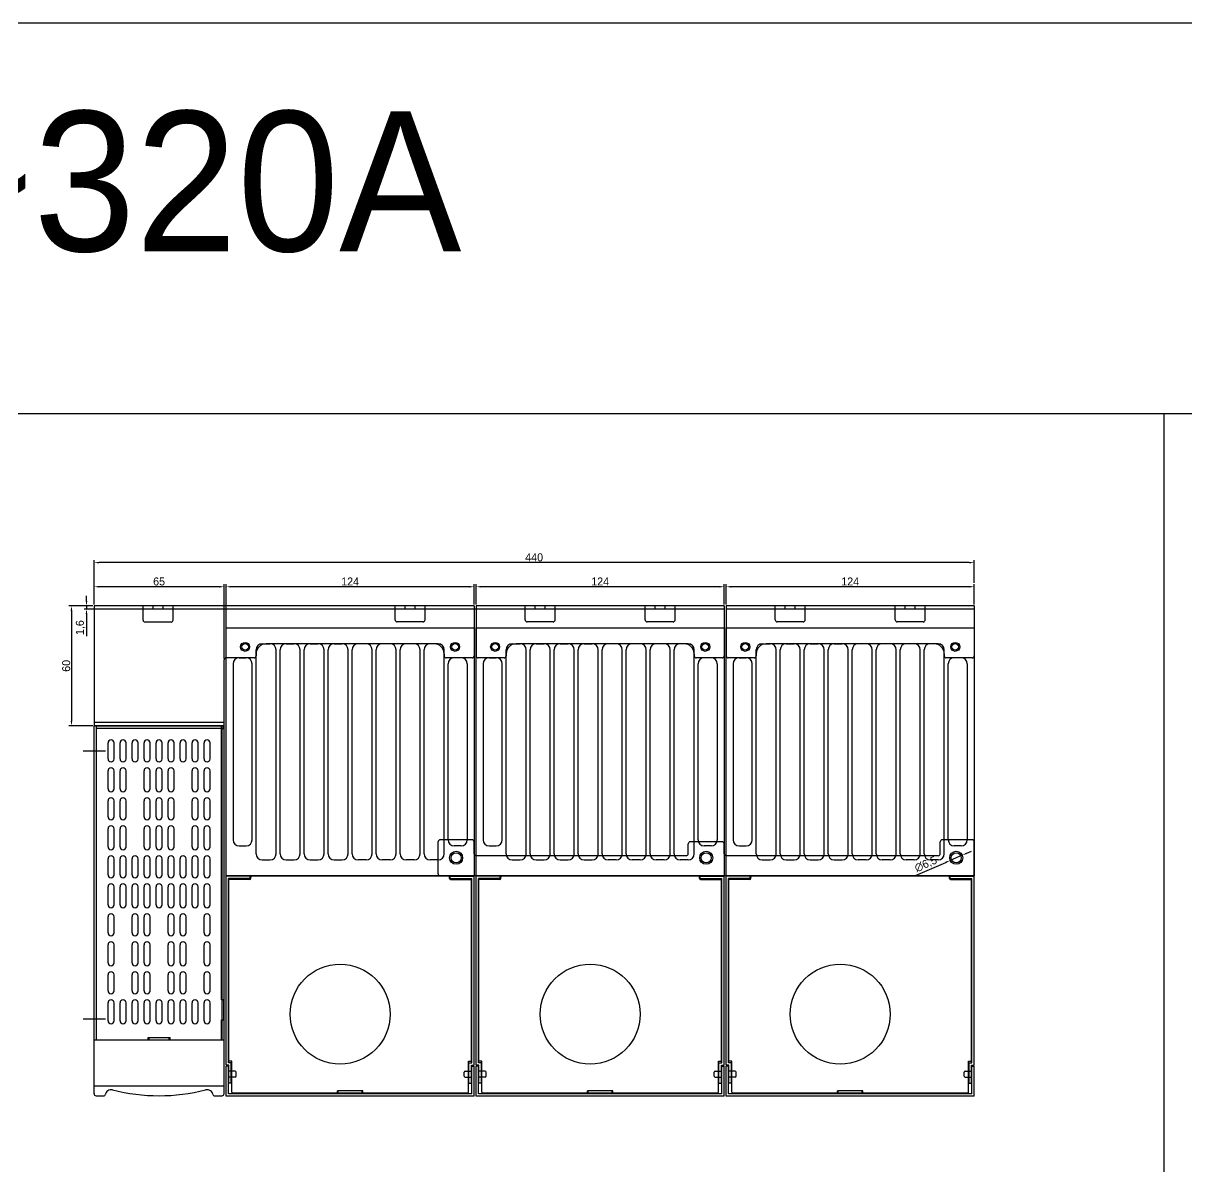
# Model space of a CAD drawing. Header units: millimetres. Extents: x 14468 to 16655, y -2998 to -1717.
# Drawn here: x 15514 to 16096, y -2289 to -1717 of the extents above; entities that cross this region are included whole.
import ezdxf

# ---------------------------------------------------------------- set-up
doc = ezdxf.new("R2010")
doc.units = ezdxf.units.MM
for name, color, linetype in [('CASE', 7, 'Continuous'), ('CASE BRACKET', 7, 'Continuous'), ('CASE COVER', 7, 'Continuous'), ('PCB BASE', 7, 'Continuous'), ('PCB BODY', 7, 'Continuous'), ('방열판', 7, 'Continuous')]:
    doc.layers.add(name, color=color, linetype=linetype)
doc.dimstyles.get("Standard").update_dxf_attribs({"dimtxt": 4, "dimasz": 2, "dimexe": 0.4, "dimexo": 0.9, "dimgap": 0.9, "dimtad": 1, "dimdsep": 46, "dimtxsty": 'Standard', "dimcen": 0.09, "dimclrd": 6, "dimclre": 6, "dimclrt": 4, "dimadec": 0, "dimazin": 2, "dimtfac": 1, "dimtofl": 0, "dimtmove": 0, "dimatfit": 3, "dimfxl": 1, "dimtolj": 1, "dimtzin": 0, "dimarcsym": 0})

# ---------------------------------------------------------------- blocks, each defined once
blk = doc.blocks.new('*D708')
at = {"color": 6, "lineweight": -2, "transparency": 16777216}
for p, q in [((15549.47, -2007.69), (15549.47, -1997.51)), ((15611.97, -1998.76), (15551.97, -1998.76)), ((15614.47, -2034.7), (15614.47, -1997.51))]:
    blk.add_line(p, q, dxfattribs=at)
at = {"color": 6, "transparency": 16777216}
for points in [[(15551.97, -1998.35), (15551.97, -1999.18), (15549.47, -1998.76)], [(15611.97, -1998.35), (15611.97, -1999.18), (15614.47, -1998.76)]]:
    blk.add_solid(points, dxfattribs=at)
at = {"layer": 'Defpoints', "color": 0, "transparency": 16777216}
for p in [(15549.47, -1998.76), (15549.47, -2008.32), (15614.47, -2035.32)]:
    blk.add_point(p, dxfattribs=at)
at = {"color": 1, "transparency": 16777216, "insert": (15581.97, -1996.14), "char_height": 4, "attachment_point": 5}
blk.add_mtext('65', dxfattribs=at)
blk = doc.blocks.new('*D709')
at = {"color": 6, "lineweight": -2, "transparency": 16777216}
for p, q in [((15549.47, -2002.29), (15549.47, -1985.46)), ((15986.97, -1986.71), (15551.97, -1986.71)), ((15989.47, -1996.89), (15989.47, -1985.46))]:
    blk.add_line(p, q, dxfattribs=at)
at = {"color": 6, "transparency": 16777216}
for points in [[(15551.97, -1986.29), (15551.97, -1987.12), (15549.47, -1986.71)], [(15986.97, -1986.29), (15986.97, -1987.12), (15989.47, -1986.71)]]:
    blk.add_solid(points, dxfattribs=at)
at = {"layer": 'Defpoints', "color": 0, "transparency": 16777216}
for p in [(15549.47, -1986.71), (15989.47, -1997.51), (15549.47, -2002.92)]:
    blk.add_point(p, dxfattribs=at)
at = {"color": 1, "transparency": 16777216, "insert": (15769.47, -1984.08), "char_height": 4, "attachment_point": 5}
blk.add_mtext('440', dxfattribs=at)
blk = doc.blocks.new('*D710')
at = {"color": 6, "lineweight": -2, "transparency": 16777216}
for p, q in [((15615.47, -2023.09), (15615.47, -1997.51)), ((15736.97, -1998.76), (15617.97, -1998.76)), ((15739.47, -2007.69), (15739.47, -1997.51))]:
    blk.add_line(p, q, dxfattribs=at)
at = {"color": 6, "transparency": 16777216}
for points in [[(15617.97, -1998.35), (15617.97, -1999.18), (15615.47, -1998.76)], [(15736.97, -1998.35), (15736.97, -1999.18), (15739.47, -1998.76)]]:
    blk.add_solid(points, dxfattribs=at)
at = {"layer": 'Defpoints', "color": 0, "transparency": 16777216}
for p in [(15615.47, -1998.76), (15739.47, -2008.32), (15615.47, -2023.72)]:
    blk.add_point(p, dxfattribs=at)
at = {"color": 1, "transparency": 16777216, "insert": (15677.47, -1996.14), "char_height": 4, "attachment_point": 5}
blk.add_mtext('124', dxfattribs=at)
blk = doc.blocks.new('*D885')
at = {"color": 6, "lineweight": -2, "transparency": 16777216}
for p, q in [((15548.85, -2008.32), (15536.93, -2008.32)), ((15538.18, -2010.82), (15538.18, -2065.82)), ((15548.85, -2068.32), (15536.93, -2068.32))]:
    blk.add_line(p, q, dxfattribs=at)
at = {"color": 6, "transparency": 16777216}
for points in [[(15537.76, -2010.82), (15538.59, -2010.82), (15538.18, -2008.32)], [(15537.76, -2065.82), (15538.59, -2065.82), (15538.18, -2068.32)]]:
    blk.add_solid(points, dxfattribs=at)
at = {"layer": 'Defpoints', "color": 0, "transparency": 16777216}
for p in [(15549.47, -2008.32), (15538.18, -2068.32), (15549.47, -2068.32)]:
    blk.add_point(p, dxfattribs=at)
at = {"color": 1, "transparency": 16777216, "insert": (15535.55, -2038.32), "char_height": 4, "attachment_point": 5, "rotation": 90}
blk.add_mtext('60', dxfattribs=at)
blk = doc.blocks.new('*D886')
at = {"color": 6, "lineweight": -2, "transparency": 16777216}
for p, q in [((15545.69, -2005.82), (15545.69, -2003.32)), ((15548.85, -2008.32), (15544.44, -2008.32)), ((15864.85, -2009.92), (15544.44, -2009.92)), ((15545.69, -2008.32), (15545.69, -2009.92)), ((15545.69, -2012.42), (15545.69, -2023.5))]:
    blk.add_line(p, q, dxfattribs=at)
at = {"color": 6, "transparency": 16777216}
for points in [[(15545.27, -2005.82), (15546.1, -2005.82), (15545.69, -2008.32)], [(15545.27, -2012.42), (15546.1, -2012.42), (15545.69, -2009.92)]]:
    blk.add_solid(points, dxfattribs=at)
at = {"layer": 'Defpoints', "color": 0, "transparency": 16777216}
for p in [(15545.69, -2009.92), (15549.47, -2008.32), (15865.47, -2009.92)]:
    blk.add_point(p, dxfattribs=at)
at = {"color": 1, "transparency": 16777216, "insert": (15542.73, -2019.21), "char_height": 4, "attachment_point": 5, "rotation": 90}
blk.add_mtext('1,6', dxfattribs=at)
blk = doc.blocks.new('*D707')
at = {"color": 6, "lineweight": -2, "transparency": 16777216}
for p, q in [((15740.47, -2007.58), (15740.47, -1997.51)), ((15861.97, -1998.76), (15742.97, -1998.76)), ((15864.47, -2007.69), (15864.47, -1997.51))]:
    blk.add_line(p, q, dxfattribs=at)
at = {"color": 6, "transparency": 16777216}
for points in [[(15742.97, -1998.35), (15742.97, -1999.18), (15740.47, -1998.76)], [(15861.97, -1998.35), (15861.97, -1999.18), (15864.47, -1998.76)]]:
    blk.add_solid(points, dxfattribs=at)
at = {"layer": 'Defpoints', "color": 0, "transparency": 16777216}
for p in [(15740.47, -1998.76), (15740.47, -2008.2), (15864.47, -2008.32)]:
    blk.add_point(p, dxfattribs=at)
at = {"color": 1, "transparency": 16777216, "insert": (15802.47, -1996.14), "char_height": 4, "attachment_point": 5}
blk.add_mtext('124', dxfattribs=at)
blk = doc.blocks.new('*D806')
at = {"color": 6, "lineweight": -2, "transparency": 16777216}
for p, q in [((15865.47, -2007.69), (15865.47, -1997.51)), ((15986.97, -1998.76), (15867.97, -1998.76)), ((15989.47, -2007.69), (15989.47, -1997.51))]:
    blk.add_line(p, q, dxfattribs=at)
at = {"color": 6, "transparency": 16777216}
for points in [[(15867.97, -1998.35), (15867.97, -1999.18), (15865.47, -1998.76)], [(15986.97, -1998.35), (15986.97, -1999.18), (15989.47, -1998.76)]]:
    blk.add_solid(points, dxfattribs=at)
at = {"layer": 'Defpoints', "color": 0, "transparency": 16777216}
for p in [(15865.47, -1998.76), (15865.47, -2008.32), (15989.47, -2008.32)]:
    blk.add_point(p, dxfattribs=at)
at = {"color": 1, "transparency": 16777216, "insert": (15927.47, -1996.14), "char_height": 4, "attachment_point": 5}
blk.add_mtext('124', dxfattribs=at)
blk = doc.blocks.new('*D755')
at = {"color": 6, "lineweight": -2, "transparency": 16777216}
for p, q in [((15983.45, -2133.02), (15977.49, -2135.62)), ((15985.74, -2132.02), (15988.04, -2131.02)), ((15960.15, -2143.18), (15975.2, -2136.62))]:
    blk.add_line(p, q, dxfattribs=at)
at = {"color": 6, "transparency": 16777216}
for points in [[(15985.58, -2131.64), (15985.91, -2132.4), (15983.45, -2133.02)], [(15975.04, -2136.24), (15975.37, -2137), (15977.49, -2135.62)]]:
    blk.add_solid(points, dxfattribs=at)
at = {"layer": 'Defpoints', "color": 0, "transparency": 16777216}
for p in [(15983.45, -2133.02), (15977.49, -2135.62)]:
    blk.add_point(p, dxfattribs=at)
at = {"color": 1, "transparency": 16777216, "insert": (15965.35, -2137.68), "char_height": 4, "attachment_point": 5, "rotation": 23.55247}
blk.add_mtext('∅6,5', dxfattribs=at)

msp = doc.modelspace()

# ---------------------------------------------------------------- linework, layer by layer
for p, q in [((16655.074, -1716.982), (14467.967, -1716.982)), ((16655.074, -1912.257), (14467.967, -1912.257)), ((16084.293, -1912.257), (16084.293, -2998.249))]:
    msp.add_line(p, q)
at = {"layer": 'CASE'}
for p, q in [((15549.473, -2225.319), (15549.473, -2068.319)), ((15549.473, -2068.319), (15614.473, -2068.319)), ((15550.673, -2225.319), (15550.673, -2068.319)), ((15550.673, -2069.519), (15614.373, -2069.519)), ((15613.173, -2205.319), (15613.173, -2068.319)), ((15613.273, -2068.319), (15613.273, -2205.319)), ((15613.273, -2069.619), (15614.473, -2069.619)), ((15614.373, -2069.519), (15614.373, -2068.319)), ((15614.473, -2225.319), (15614.473, -2068.319)), ((15543.967, -2080.819), (15555.219, -2080.819)), ((15556.469, -2084.821), (15556.469, -2076.821)), ((15559.469, -2084.821), (15559.469, -2076.821)), ((15562.469, -2084.821), (15562.469, -2076.821)), ((15565.469, -2084.821), (15565.469, -2076.821)), ((15568.469, -2084.821), (15568.469, -2076.821)), ((15571.469, -2084.821), (15571.469, -2076.821)), ((15574.469, -2084.821), (15574.469, -2076.821)), ((15577.469, -2084.821), (15577.469, -2076.821)), ((15580.469, -2084.821), (15580.469, -2076.821)), ((15583.469, -2084.821), (15583.469, -2076.821)), ((15586.469, -2084.821), (15586.469, -2076.821)), ((15589.469, -2084.821), (15589.469, -2076.821)), ((15592.469, -2084.821), (15592.469, -2076.821)), ((15595.469, -2084.821), (15595.469, -2076.821)), ((15598.469, -2084.821), (15598.469, -2076.821)), ((15601.469, -2084.821), (15601.469, -2076.821)), ((15604.469, -2084.821), (15604.469, -2076.821)), ((15607.469, -2084.821), (15607.469, -2076.821)), ((15556.469, -2099.821), (15556.469, -2090.821)), ((15559.469, -2099.821), (15559.469, -2090.821)), ((15562.469, -2099.821), (15562.469, -2090.821)), ((15565.469, -2099.821), (15565.469, -2090.821)), ((15574.469, -2099.821), (15574.469, -2090.821)), ((15577.469, -2099.821), (15577.469, -2090.821)), ((15580.469, -2099.821), (15580.469, -2090.821)), ((15583.469, -2099.821), (15583.469, -2090.821)), ((15586.469, -2099.821), (15586.469, -2090.821)), ((15589.469, -2099.821), (15589.469, -2090.821)), ((15598.469, -2099.821), (15598.469, -2090.821)), ((15601.469, -2099.821), (15601.469, -2090.821)), ((15604.469, -2099.821), (15604.469, -2090.821)), ((15607.469, -2099.821), (15607.469, -2090.821)), ((15556.469, -2113.821), (15556.469, -2105.821)), ((15559.469, -2113.821), (15559.469, -2105.821)), ((15562.469, -2113.821), (15562.469, -2105.821)), ((15565.469, -2113.821), (15565.469, -2105.821)), ((15574.469, -2113.821), (15574.469, -2105.821)), ((15577.469, -2113.821), (15577.469, -2105.821)), ((15580.469, -2113.821), (15580.469, -2105.821)), ((15583.469, -2113.821), (15583.469, -2105.821)), ((15586.469, -2113.821), (15586.469, -2105.821)), ((15589.469, -2113.821), (15589.469, -2105.821)), ((15598.469, -2113.821), (15598.469, -2105.821)), ((15601.469, -2113.821), (15601.469, -2105.821)), ((15604.469, -2113.821), (15604.469, -2105.821)), ((15607.469, -2113.821), (15607.469, -2105.821)), ((15556.469, -2128.821), (15556.469, -2119.821)), ((15559.469, -2128.821), (15559.469, -2119.821)), ((15562.469, -2128.821), (15562.469, -2119.821)), ((15565.469, -2128.821), (15565.469, -2119.821)), ((15574.469, -2128.821), (15574.469, -2119.821)), ((15577.469, -2128.821), (15577.469, -2119.821)), ((15580.469, -2128.821), (15580.469, -2119.821)), ((15583.469, -2128.821), (15583.469, -2119.821)), ((15586.469, -2128.821), (15586.469, -2119.821)), ((15589.469, -2128.821), (15589.469, -2119.821)), ((15598.469, -2128.821), (15598.469, -2119.821)), ((15601.469, -2128.821), (15601.469, -2119.821)), ((15604.469, -2128.821), (15604.469, -2119.821)), ((15607.469, -2128.821), (15607.469, -2119.821)), ((15556.469, -2142.821), (15556.469, -2134.821)), ((15559.469, -2142.821), (15559.469, -2134.821)), ((15562.469, -2142.821), (15562.469, -2134.821)), ((15565.469, -2142.821), (15565.469, -2134.821)), ((15568.469, -2142.821), (15568.469, -2134.821)), ((15571.469, -2142.821), (15571.469, -2134.821)), ((15574.469, -2142.821), (15574.469, -2134.821)), ((15577.469, -2142.821), (15577.469, -2134.821)), ((15580.469, -2142.821), (15580.469, -2134.821)), ((15583.469, -2142.821), (15583.469, -2134.821)), ((15586.469, -2142.821), (15586.469, -2134.821)), ((15589.469, -2142.821), (15589.469, -2134.821)), ((15592.469, -2142.821), (15592.469, -2134.821)), ((15595.469, -2142.821), (15595.469, -2134.821)), ((15598.469, -2142.821), (15598.469, -2134.821)), ((15601.469, -2142.821), (15601.469, -2134.821)), ((15604.469, -2142.821), (15604.469, -2134.821)), ((15607.469, -2142.821), (15607.469, -2134.821)), ((15627.473, -2143.519), (15615.473, -2143.519)), ((15615.473, -2238.019), (15615.473, -2143.519)), ((15627.473, -2144.719), (15616.673, -2144.719)), ((15616.673, -2236.819), (15616.673, -2144.719)), ((15627.273, -2145.219), (15616.873, -2145.219)), ((15616.873, -2236.019), (15616.873, -2145.219)), ((15627.473, -2144.719), (15627.473, -2143.519)), ((15627.773, -2144.719), (15627.773, -2144.019)), ((15726.673, -2143.519), (15628.273, -2143.519)), ((15727.173, -2144.719), (15727.173, -2144.019)), ((15727.473, -2143.519), (15739.473, -2143.519)), ((15727.473, -2144.719), (15727.473, -2143.519)), ((15727.473, -2144.719), (15738.273, -2144.719)), ((15727.673, -2145.219), (15738.073, -2145.219)), ((15738.073, -2236.019), (15738.073, -2145.219)), ((15738.273, -2236.819), (15738.273, -2144.719)), ((15739.473, -2238.019), (15739.473, -2143.519)), ((15752.473, -2143.519), (15740.473, -2143.519)), ((15740.473, -2238.019), (15740.473, -2143.519)), ((15752.473, -2144.719), (15741.673, -2144.719)), ((15741.673, -2236.819), (15741.673, -2144.719)), ((15752.273, -2145.219), (15741.873, -2145.219)), ((15741.873, -2236.019), (15741.873, -2145.219)), ((15752.473, -2144.719), (15752.473, -2143.519)), ((15752.773, -2144.719), (15752.773, -2144.019)), ((15851.673, -2143.519), (15753.273, -2143.519)), ((15852.173, -2144.719), (15852.173, -2144.019)), ((15852.473, -2143.519), (15864.473, -2143.519)), ((15852.473, -2144.719), (15852.473, -2143.519)), ((15852.473, -2144.719), (15863.273, -2144.719)), ((15852.673, -2145.219), (15863.073, -2145.219)), ((15863.073, -2236.019), (15863.073, -2145.219)), ((15863.273, -2236.819), (15863.273, -2144.719)), ((15864.473, -2238.019), (15864.473, -2143.519)), ((15877.473, -2143.519), (15865.473, -2143.519)), ((15865.473, -2238.019), (15865.473, -2143.519)), ((15877.473, -2144.719), (15866.673, -2144.719)), ((15866.673, -2236.819), (15866.673, -2144.719)), ((15877.273, -2145.219), (15866.873, -2145.219)), ((15866.873, -2236.019), (15866.873, -2145.219)), ((15877.473, -2144.719), (15877.473, -2143.519)), ((15877.773, -2144.719), (15877.773, -2144.019)), ((15976.673, -2143.519), (15878.273, -2143.519)), ((15977.173, -2144.719), (15977.173, -2144.019)), ((15977.473, -2143.519), (15989.473, -2143.519)), ((15977.473, -2144.719), (15977.473, -2143.519)), ((15977.473, -2144.719), (15988.273, -2144.719)), ((15977.673, -2145.219), (15988.073, -2145.219)), ((15988.073, -2236.019), (15988.073, -2145.219)), ((15988.273, -2236.819), (15988.273, -2144.719)), ((15989.473, -2238.019), (15989.473, -2143.519)), ((15556.469, -2157.821), (15556.469, -2148.821)), ((15559.469, -2157.821), (15559.469, -2148.821)), ((15562.469, -2157.821), (15562.469, -2148.821)), ((15565.469, -2157.821), (15565.469, -2148.821)), ((15568.469, -2157.821), (15568.469, -2148.821)), ((15571.469, -2157.821), (15571.469, -2148.821)), ((15574.469, -2157.821), (15574.469, -2148.821)), ((15577.469, -2157.821), (15577.469, -2148.821)), ((15580.469, -2157.821), (15580.469, -2148.821)), ((15583.469, -2157.821), (15583.469, -2148.821)), ((15586.469, -2157.821), (15586.469, -2148.821)), ((15589.469, -2157.821), (15589.469, -2148.821)), ((15592.469, -2157.821), (15592.469, -2148.821)), ((15595.469, -2157.821), (15595.469, -2148.821)), ((15598.469, -2157.821), (15598.469, -2148.821)), ((15601.469, -2157.821), (15601.469, -2148.821)), ((15604.469, -2157.821), (15604.469, -2148.821)), ((15607.469, -2157.821), (15607.469, -2148.821)), ((15556.469, -2171.821), (15556.469, -2163.821)), ((15559.469, -2171.821), (15559.469, -2163.821)), ((15568.469, -2171.821), (15568.469, -2163.821)), ((15571.469, -2171.821), (15571.469, -2163.821)), ((15574.469, -2171.821), (15574.469, -2163.821)), ((15577.469, -2171.821), (15577.469, -2163.821)), ((15586.469, -2171.821), (15586.469, -2163.821)), ((15589.469, -2171.821), (15589.469, -2163.821)), ((15592.469, -2171.821), (15592.469, -2163.821)), ((15595.469, -2171.821), (15595.469, -2163.821)), ((15604.469, -2171.821), (15604.469, -2163.821)), ((15607.469, -2171.821), (15607.469, -2163.821)), ((15556.469, -2186.821), (15556.469, -2177.821)), ((15559.469, -2186.821), (15559.469, -2177.821)), ((15568.469, -2186.821), (15568.469, -2177.821)), ((15571.469, -2186.821), (15571.469, -2177.821)), ((15574.469, -2186.821), (15574.469, -2177.821)), ((15577.469, -2186.821), (15577.469, -2177.821)), ((15586.469, -2186.821), (15586.469, -2177.821)), ((15589.469, -2186.821), (15589.469, -2177.821)), ((15592.469, -2186.821), (15592.469, -2177.821)), ((15595.469, -2186.821), (15595.469, -2177.821)), ((15604.469, -2186.821), (15604.469, -2177.821)), ((15607.469, -2186.821), (15607.469, -2177.821)), ((15556.469, -2200.821), (15556.469, -2192.821)), ((15559.469, -2200.821), (15559.469, -2192.821)), ((15568.469, -2200.821), (15568.469, -2192.821)), ((15571.469, -2200.821), (15571.469, -2192.821)), ((15574.469, -2200.821), (15574.469, -2192.821)), ((15577.469, -2200.821), (15577.469, -2192.821)), ((15586.469, -2200.821), (15586.469, -2192.821)), ((15589.469, -2200.821), (15589.469, -2192.821)), ((15592.469, -2200.821), (15592.469, -2192.821)), ((15595.469, -2200.821), (15595.469, -2192.821)), ((15604.469, -2200.821), (15604.469, -2192.821)), ((15607.469, -2200.821), (15607.469, -2192.821)), ((15556.469, -2215.821), (15556.469, -2206.821)), ((15559.469, -2215.821), (15559.469, -2206.821)), ((15562.469, -2215.821), (15562.469, -2206.821)), ((15565.469, -2215.821), (15565.469, -2206.821)), ((15568.469, -2215.821), (15568.469, -2206.821)), ((15571.469, -2215.821), (15571.469, -2206.821)), ((15574.469, -2215.821), (15574.469, -2206.821)), ((15577.469, -2215.821), (15577.469, -2206.821)), ((15580.469, -2215.821), (15580.469, -2206.821)), ((15583.469, -2215.821), (15583.469, -2206.821)), ((15586.469, -2215.821), (15586.469, -2206.821)), ((15589.469, -2215.821), (15589.469, -2206.821)), ((15592.469, -2215.821), (15592.469, -2206.821)), ((15595.469, -2215.821), (15595.469, -2206.821)), ((15598.469, -2215.821), (15598.469, -2206.821)), ((15601.469, -2215.821), (15601.469, -2206.821)), ((15604.469, -2215.821), (15604.469, -2206.821)), ((15607.469, -2215.821), (15607.469, -2206.821)), ((15613.173, -2205.319), (15614.373, -2205.319)), ((15613.273, -2205.219), (15614.473, -2205.219)), ((15613.273, -2205.319), (15613.273, -2215.319)), ((15614.373, -2215.319), (15614.373, -2205.319)), ((15543.967, -2214.819), (15555.219, -2214.819)), ((15613.173, -2215.319), (15614.373, -2215.319)), ((15613.173, -2225.319), (15613.173, -2215.319)), ((15613.273, -2215.319), (15613.273, -2225.319)), ((15613.273, -2215.419), (15614.473, -2215.419)), ((15549.473, -2225.319), (15576.473, -2225.319)), ((15549.473, -2225.319), (15576.473, -2225.319)), ((15576.473, -2224.119), (15587.473, -2224.119)), ((15576.473, -2225.319), (15576.473, -2224.119)), ((15576.973, -2225.319), (15576.973, -2224.119)), ((15576.973, -2225.319), (15586.973, -2225.319)), ((15586.973, -2225.319), (15586.973, -2224.119)), ((15587.473, -2225.319), (15587.473, -2224.119)), ((15587.473, -2225.319), (15614.473, -2225.319)), ((15587.473, -2225.319), (15614.473, -2225.319)), ((15616.873, -2238.019), (15615.473, -2238.019)), ((15618.073, -2236.819), (15616.673, -2236.819)), ((15618.273, -2236.019), (15616.873, -2236.019)), ((15616.873, -2247.019), (15616.873, -2238.019)), ((15618.073, -2247.019), (15618.073, -2236.819)), ((15618.273, -2251.519), (15618.273, -2236.019)), ((15736.673, -2251.519), (15736.673, -2236.019)), ((15736.673, -2236.019), (15738.073, -2236.019)), ((15736.873, -2247.019), (15736.873, -2236.819)), ((15736.873, -2236.819), (15738.273, -2236.819)), ((15738.073, -2247.019), (15738.073, -2238.019)), ((15738.073, -2238.019), (15739.473, -2238.019)), ((15741.873, -2238.019), (15740.473, -2238.019)), ((15743.073, -2236.819), (15741.673, -2236.819)), ((15743.273, -2236.019), (15741.873, -2236.019)), ((15741.873, -2247.019), (15741.873, -2238.019)), ((15743.073, -2247.019), (15743.073, -2236.819)), ((15743.273, -2251.519), (15743.273, -2236.019)), ((15861.673, -2251.519), (15861.673, -2236.019)), ((15861.673, -2236.019), (15863.073, -2236.019)), ((15861.873, -2247.019), (15861.873, -2236.819)), ((15861.873, -2236.819), (15863.273, -2236.819)), ((15863.073, -2247.019), (15863.073, -2238.019)), ((15863.073, -2238.019), (15864.473, -2238.019)), ((15866.873, -2238.019), (15865.473, -2238.019)), ((15868.073, -2236.819), (15866.673, -2236.819)), ((15868.273, -2236.019), (15866.873, -2236.019)), ((15866.873, -2247.019), (15866.873, -2238.019)), ((15868.073, -2247.019), (15868.073, -2236.819)), ((15868.273, -2251.519), (15868.273, -2236.019)), ((15986.673, -2251.519), (15986.673, -2236.019)), ((15986.673, -2236.019), (15988.073, -2236.019)), ((15986.873, -2247.019), (15986.873, -2236.819)), ((15986.873, -2236.819), (15988.273, -2236.819)), ((15988.073, -2247.019), (15988.073, -2238.019)), ((15988.073, -2238.019), (15989.473, -2238.019)), ((15618.073, -2247.019), (15616.873, -2247.019)), ((15683.773, -2250.819), (15671.173, -2250.819)), ((15671.173, -2252.019), (15671.173, -2250.819)), ((15671.473, -2252.019), (15671.473, -2250.819)), ((15683.473, -2252.019), (15683.473, -2250.819)), ((15683.773, -2252.019), (15683.773, -2250.819)), ((15736.873, -2247.019), (15738.073, -2247.019)), ((15743.073, -2247.019), (15741.873, -2247.019)), ((15808.773, -2250.819), (15796.173, -2250.819)), ((15796.173, -2252.019), (15796.173, -2250.819)), ((15796.473, -2252.019), (15796.473, -2250.819)), ((15808.473, -2252.019), (15808.473, -2250.819)), ((15808.773, -2252.019), (15808.773, -2250.819)), ((15861.873, -2247.019), (15863.073, -2247.019)), ((15868.073, -2247.019), (15866.873, -2247.019)), ((15933.773, -2250.819), (15921.173, -2250.819)), ((15921.173, -2252.019), (15921.173, -2250.819)), ((15921.473, -2252.019), (15921.473, -2250.819)), ((15933.473, -2252.019), (15933.473, -2250.819)), ((15933.773, -2252.019), (15933.773, -2250.819)), ((15986.873, -2247.019), (15988.073, -2247.019)), ((15671.173, -2252.019), (15618.773, -2252.019)), ((15683.473, -2252.019), (15671.473, -2252.019)), ((15736.173, -2252.019), (15683.773, -2252.019)), ((15796.173, -2252.019), (15743.773, -2252.019)), ((15808.473, -2252.019), (15796.473, -2252.019)), ((15861.173, -2252.019), (15808.773, -2252.019)), ((15921.173, -2252.019), (15868.773, -2252.019)), ((15933.473, -2252.019), (15921.473, -2252.019)), ((15986.173, -2252.019), (15933.773, -2252.019))]:
    msp.add_line(p, q, dxfattribs=at)
for centre in [(15672.473, -2212.519), (15797.473, -2212.519), (15922.473, -2212.519)]:
    msp.add_circle(centre, 25, dxfattribs=at)
for centre, radius, start, end in [((15557.969, -2076.821), 1.5, 0, 180), ((15563.969, -2076.821), 1.5, 0, 180), ((15569.969, -2076.821), 1.5, 0, 180), ((15575.969, -2076.821), 1.5, 0, 180), ((15581.969, -2076.821), 1.5, 0, 180), ((15587.969, -2076.821), 1.5, 0, 180), ((15593.969, -2076.821), 1.5, 0, 180), ((15599.969, -2076.821), 1.5, 0, 180), ((15605.969, -2076.821), 1.5, 0, 180), ((15557.969, -2084.821), 1.5, 180, 0), ((15563.969, -2084.821), 1.5, 180, 0), ((15569.969, -2084.821), 1.5, 180, 0), ((15575.969, -2084.821), 1.5, 180, 0), ((15581.969, -2084.821), 1.5, 180, 0), ((15587.969, -2084.821), 1.5, 180, 0), ((15593.969, -2084.821), 1.5, 180, 0), ((15599.969, -2084.821), 1.5, 180, 0), ((15605.969, -2084.821), 1.5, 180, 0), ((15557.969, -2090.821), 1.5, 0, 180), ((15563.969, -2090.821), 1.5, 0, 180), ((15575.969, -2090.821), 1.5, 0, 180), ((15581.969, -2090.821), 1.5, 0, 180), ((15587.969, -2090.821), 1.5, 0, 180), ((15599.969, -2090.821), 1.5, 0, 180), ((15605.969, -2090.821), 1.5, 0, 180), ((15557.969, -2099.821), 1.5, 180, 0), ((15557.969, -2105.821), 1.5, 0, 180), ((15563.969, -2099.821), 1.5, 180, 0), ((15563.969, -2105.821), 1.5, 0, 180), ((15575.969, -2099.821), 1.5, 180, 0), ((15575.969, -2105.821), 1.5, 0, 180), ((15581.969, -2099.821), 1.5, 180, 0), ((15581.969, -2105.821), 1.5, 0, 180), ((15587.969, -2099.821), 1.5, 180, 0), ((15587.969, -2105.821), 1.5, 0, 180), ((15599.969, -2099.821), 1.5, 180, 0), ((15599.969, -2105.821), 1.5, 0, 180), ((15605.969, -2099.821), 1.5, 180, 0), ((15605.969, -2105.821), 1.5, 0, 180), ((15557.969, -2113.821), 1.5, 180, 0), ((15563.969, -2113.821), 1.5, 180, 0), ((15575.969, -2113.821), 1.5, 180, 0), ((15581.969, -2113.821), 1.5, 180, 0), ((15587.969, -2113.821), 1.5, 180, 0), ((15599.969, -2113.821), 1.5, 180, 0), ((15605.969, -2113.821), 1.5, 180, 0), ((15557.969, -2119.821), 1.5, 0, 180), ((15563.969, -2119.821), 1.5, 0, 180), ((15575.969, -2119.821), 1.5, 0, 180), ((15581.969, -2119.821), 1.5, 0, 180), ((15587.969, -2119.821), 1.5, 0, 180), ((15599.969, -2119.821), 1.5, 0, 180), ((15605.969, -2119.821), 1.5, 0, 180), ((15557.969, -2128.821), 1.5, 180, 0), ((15557.969, -2134.821), 1.5, 0, 180), ((15563.969, -2128.821), 1.5, 180, 0), ((15563.969, -2134.821), 1.5, 0, 180), ((15569.969, -2134.821), 1.5, 0, 180), ((15575.969, -2128.821), 1.5, 180, 0), ((15575.969, -2134.821), 1.5, 0, 180), ((15581.969, -2128.821), 1.5, 180, 0), ((15581.969, -2134.821), 1.5, 0, 180), ((15587.969, -2128.821), 1.5, 180, 0), ((15587.969, -2134.821), 1.5, 0, 180), ((15593.969, -2134.821), 1.5, 0, 180), ((15599.969, -2128.821), 1.5, 180, 0), ((15599.969, -2134.821), 1.5, 0, 180), ((15605.969, -2128.821), 1.5, 180, 0), ((15605.969, -2134.821), 1.5, 0, 180), ((15557.969, -2142.821), 1.5, 180, 0), ((15563.969, -2142.821), 1.5, 180, 0), ((15569.969, -2142.821), 1.5, 180, 0), ((15575.969, -2142.821), 1.5, 180, 0), ((15581.969, -2142.821), 1.5, 180, 0), ((15587.969, -2142.821), 1.5, 180, 0), ((15593.969, -2142.821), 1.5, 180, 0), ((15599.969, -2142.821), 1.5, 180, 0), ((15605.969, -2142.821), 1.5, 180, 0), ((15627.273, -2144.719), 0.5, 270, 0), ((15628.273, -2144.019), 0.5, 90, 180), ((15726.673, -2144.019), 0.5, 0, 90), ((15727.673, -2144.719), 0.5, 180, 270), ((15752.273, -2144.719), 0.5, 270, 0), ((15753.273, -2144.019), 0.5, 90, 180), ((15851.673, -2144.019), 0.5, 0, 90), ((15852.673, -2144.719), 0.5, 180, 270), ((15877.273, -2144.719), 0.5, 270, 0), ((15878.273, -2144.019), 0.5, 90, 180), ((15976.673, -2144.019), 0.5, 0, 90), ((15977.673, -2144.719), 0.5, 180, 270), ((15557.969, -2148.821), 1.5, 0, 180), ((15563.969, -2148.821), 1.5, 0, 180), ((15569.969, -2148.821), 1.5, 0, 180), ((15575.969, -2148.821), 1.5, 0, 180), ((15581.969, -2148.821), 1.5, 0, 180), ((15587.969, -2148.821), 1.5, 0, 180), ((15593.969, -2148.821), 1.5, 0, 180), ((15599.969, -2148.821), 1.5, 0, 180), ((15605.969, -2148.821), 1.5, 0, 180), ((15557.969, -2157.821), 1.5, 180, 0), ((15563.969, -2157.821), 1.5, 180, 0), ((15569.969, -2157.821), 1.5, 180, 0), ((15575.969, -2157.821), 1.5, 180, 0), ((15581.969, -2157.821), 1.5, 180, 0), ((15587.969, -2157.821), 1.5, 180, 0), ((15593.969, -2157.821), 1.5, 180, 0), ((15599.969, -2157.821), 1.5, 180, 0), ((15605.969, -2157.821), 1.5, 180, 0), ((15557.969, -2163.821), 1.5, 0, 180), ((15569.969, -2163.821), 1.5, 0, 180), ((15575.969, -2163.821), 1.5, 0, 180), ((15587.969, -2163.821), 1.5, 0, 180), ((15593.969, -2163.821), 1.5, 0, 180), ((15605.969, -2163.821), 1.5, 0, 180), ((15557.969, -2171.821), 1.5, 180, 0), ((15569.969, -2171.821), 1.5, 180, 0), ((15575.969, -2171.821), 1.5, 180, 0), ((15587.969, -2171.821), 1.5, 180, 0), ((15593.969, -2171.821), 1.5, 180, 0), ((15605.969, -2171.821), 1.5, 180, 0), ((15557.969, -2177.821), 1.5, 0, 180), ((15569.969, -2177.821), 1.5, 0, 180), ((15575.969, -2177.821), 1.5, 0, 180), ((15587.969, -2177.821), 1.5, 0, 180), ((15593.969, -2177.821), 1.5, 0, 180), ((15605.969, -2177.821), 1.5, 0, 180), ((15557.969, -2186.821), 1.5, 180, 0), ((15569.969, -2186.821), 1.5, 180, 0), ((15575.969, -2186.821), 1.5, 180, 0), ((15587.969, -2186.821), 1.5, 180, 0), ((15593.969, -2186.821), 1.5, 180, 0), ((15605.969, -2186.821), 1.5, 180, 0), ((15557.969, -2192.821), 1.5, 0, 180), ((15569.969, -2192.821), 1.5, 0, 180), ((15575.969, -2192.821), 1.5, 0, 180), ((15587.969, -2192.821), 1.5, 0, 180), ((15593.969, -2192.821), 1.5, 0, 180), ((15605.969, -2192.821), 1.5, 0, 180), ((15557.969, -2200.821), 1.5, 180, 0), ((15569.969, -2200.821), 1.5, 180, 0), ((15575.969, -2200.821), 1.5, 180, 0), ((15587.969, -2200.821), 1.5, 180, 0), ((15593.969, -2200.821), 1.5, 180, 0), ((15605.969, -2200.821), 1.5, 180, 0), ((15557.969, -2206.821), 1.5, 0, 180), ((15563.969, -2206.821), 1.5, 0, 180), ((15569.969, -2206.821), 1.5, 0, 180), ((15575.969, -2206.821), 1.5, 0, 180), ((15581.969, -2206.821), 1.5, 0, 180), ((15587.969, -2206.821), 1.5, 0, 180), ((15593.969, -2206.821), 1.5, 0, 180), ((15599.969, -2206.821), 1.5, 0, 180), ((15605.969, -2206.821), 1.5, 0, 180), ((15557.969, -2215.821), 1.5, 180, 0), ((15563.969, -2215.821), 1.5, 180, 0), ((15569.969, -2215.821), 1.5, 180, 0), ((15575.969, -2215.821), 1.5, 180, 0), ((15581.969, -2215.821), 1.5, 180, 0), ((15587.969, -2215.821), 1.5, 180, 0), ((15593.969, -2215.821), 1.5, 180, 0), ((15599.969, -2215.821), 1.5, 180, 0), ((15605.969, -2215.821), 1.5, 180, 0), ((15618.773, -2251.519), 0.5, 180, 270), ((15736.173, -2251.519), 0.5, 270, 0), ((15743.773, -2251.519), 0.5, 180, 270), ((15861.173, -2251.519), 0.5, 270, 0), ((15868.773, -2251.519), 0.5, 180, 270), ((15986.173, -2251.519), 0.5, 270, 0)]:
    msp.add_arc(centre, radius, start, end, dxfattribs=at)
at = {"layer": 'CASE BRACKET', "color": 2}
for p, q in [((15739.473, -2008.319), (15549.473, -2008.319)), ((15549.473, -2008.319), (15549.473, -2068.319)), ((15739.473, -2009.919), (15549.473, -2009.919)), ((15573.973, -2010.003), (15573.973, -2008.403)), ((15573.973, -2015.403), (15573.973, -2010.003)), ((15578.973, -2010.003), (15578.973, -2008.403)), ((15583.973, -2010.003), (15583.973, -2008.403)), ((15588.973, -2010.003), (15588.973, -2008.403)), ((15588.973, -2015.403), (15588.973, -2010.003)), ((15699.973, -2009.919), (15699.973, -2008.319)), ((15699.973, -2015.319), (15699.973, -2009.919)), ((15704.973, -2009.919), (15704.973, -2008.319)), ((15709.973, -2009.919), (15709.973, -2008.319)), ((15714.973, -2009.919), (15714.973, -2008.319)), ((15714.973, -2015.319), (15714.973, -2009.919)), ((15739.473, -2008.319), (15739.473, -2033.32)), ((15864.473, -2008.319), (15740.473, -2008.319)), ((15740.473, -2008.319), (15740.473, -2033.32)), ((15864.473, -2009.919), (15740.473, -2009.919)), ((15764.973, -2009.919), (15764.973, -2008.319)), ((15764.973, -2015.319), (15764.973, -2009.919)), ((15769.973, -2009.919), (15769.973, -2008.319)), ((15774.973, -2009.919), (15774.973, -2008.319)), ((15779.973, -2009.919), (15779.973, -2008.319)), ((15779.973, -2015.319), (15779.973, -2009.919)), ((15824.973, -2009.919), (15824.973, -2008.319)), ((15824.973, -2015.319), (15824.973, -2009.919)), ((15829.973, -2009.919), (15829.973, -2008.319)), ((15834.973, -2009.919), (15834.973, -2008.319)), ((15839.973, -2009.919), (15839.973, -2008.319)), ((15839.973, -2015.319), (15839.973, -2009.919)), ((15864.473, -2008.319), (15864.473, -2033.32)), ((15989.473, -2008.319), (15865.473, -2008.319)), ((15865.473, -2008.319), (15865.473, -2033.32)), ((15989.473, -2009.919), (15865.473, -2009.919)), ((15889.973, -2009.919), (15889.973, -2008.319)), ((15889.973, -2015.319), (15889.973, -2009.919)), ((15894.973, -2009.919), (15894.973, -2008.319)), ((15899.973, -2009.919), (15899.973, -2008.319)), ((15904.973, -2009.919), (15904.973, -2008.319)), ((15904.973, -2015.319), (15904.973, -2009.919)), ((15949.973, -2009.919), (15949.973, -2008.319)), ((15949.973, -2015.319), (15949.973, -2009.919)), ((15954.973, -2009.919), (15954.973, -2008.319)), ((15959.973, -2009.919), (15959.973, -2008.319)), ((15964.973, -2009.919), (15964.973, -2008.319)), ((15964.973, -2015.319), (15964.973, -2009.919)), ((15989.473, -2008.319), (15989.473, -2033.32)), ((15587.973, -2016.403), (15574.973, -2016.403)), ((15713.973, -2016.319), (15700.973, -2016.319)), ((15778.973, -2016.319), (15765.973, -2016.319)), ((15838.973, -2016.319), (15825.973, -2016.319)), ((15903.973, -2016.319), (15890.973, -2016.319)), ((15963.973, -2016.319), (15950.973, -2016.319)), ((15719.473, -2027.32), (15635.473, -2027.32)), ((15844.473, -2027.32), (15760.473, -2027.32)), ((15969.473, -2027.32), (15885.473, -2027.32)), ((15614.473, -2068.319), (15614.473, -2035.32)), ((15629.473, -2034.32), (15615.473, -2034.32)), ((15630.473, -2032.32), (15630.473, -2033.32)), ((15724.473, -2032.32), (15724.473, -2033.32)), ((15738.473, -2034.32), (15725.473, -2034.32)), ((15754.473, -2034.32), (15741.473, -2034.32)), ((15755.473, -2032.32), (15755.473, -2033.32)), ((15849.473, -2032.32), (15849.473, -2033.32)), ((15863.473, -2034.32), (15850.473, -2034.32)), ((15879.473, -2034.32), (15866.473, -2034.32)), ((15880.473, -2032.32), (15880.473, -2033.32)), ((15974.473, -2032.32), (15974.473, -2033.32)), ((15988.473, -2034.32), (15975.473, -2034.32)), ((15614.473, -2066.719), (15549.473, -2066.719)), ((15614.473, -2068.319), (15549.473, -2068.319)), ((15721.473, -2142.319), (15721.473, -2126.318)), ((15738.473, -2125.318), (15722.473, -2125.318)), ((15739.473, -2132.318), (15739.473, -2126.318)), ((15846.473, -2132.318), (15846.473, -2127.318)), ((15863.473, -2126.318), (15847.473, -2126.318)), ((15864.473, -2132.318), (15864.473, -2127.318)), ((15972.473, -2132.318), (15972.473, -2126.318)), ((15988.473, -2125.318), (15973.473, -2125.318)), ((15989.473, -2142.32), (15989.473, -2126.318)), ((15845.473, -2133.318), (15740.473, -2133.318)), ((15971.473, -2133.318), (15865.473, -2133.318)), ((15988.517, -2143.319), (15722.473, -2143.319))]:
    msp.add_line(p, q, dxfattribs=at)
for centre, radius in [((15624.973, -2028.819), 2.25), ((15729.973, -2028.819), 2.25), ((15749.973, -2028.819), 2.25), ((15854.973, -2028.819), 2.25), ((15874.973, -2028.819), 2.25), ((15979.973, -2028.819), 2.25), ((15730.473, -2134.319), 3.25), ((15855.473, -2134.319), 3.25), ((15980.473, -2134.319), 3.25)]:
    msp.add_circle(centre, radius, dxfattribs=at)
for centre, radius, start, end in [((15574.973, -2015.403), 1, 180, 270), ((15587.973, -2015.403), 1, 270, 0), ((15700.973, -2015.319), 1, 180, 270), ((15713.973, -2015.319), 1, 270, 0), ((15765.973, -2015.319), 1, 180, 270), ((15778.973, -2015.319), 1, 270, 0), ((15825.973, -2015.319), 1, 180, 270), ((15838.973, -2015.319), 1, 270, 0), ((15890.973, -2015.319), 1, 180, 270), ((15903.973, -2015.319), 1, 270, 0), ((15950.973, -2015.319), 1, 180, 270), ((15963.973, -2015.319), 1, 270, 0), ((15635.473, -2032.32), 5, 90, 180), ((15719.473, -2032.32), 5, 0, 90), ((15760.473, -2032.32), 5, 90, 180), ((15844.473, -2032.32), 5, 0, 90), ((15885.473, -2032.32), 5, 90, 180), ((15969.473, -2032.32), 5, 0, 90), ((15615.473, -2035.32), 1, 90, 180), ((15629.473, -2033.32), 1, 270, 0), ((15725.473, -2033.32), 1, 180, 270), ((15738.473, -2033.32), 1, 270, 0), ((15741.473, -2033.32), 1, 180, 270), ((15754.473, -2033.32), 1, 270, 0), ((15850.473, -2033.32), 1, 180, 270), ((15863.473, -2033.32), 1, 270, 0), ((15866.473, -2033.32), 1, 180, 270), ((15879.473, -2033.32), 1, 270, 0), ((15975.473, -2033.32), 1, 180, 270), ((15988.473, -2033.32), 1, 270, 0), ((15722.473, -2126.318), 1, 90, 180), ((15738.473, -2126.318), 1, 0, 90), ((15847.473, -2127.318), 1, 90, 180), ((15863.473, -2127.318), 1, 0, 90), ((15973.473, -2126.318), 1, 90, 180), ((15988.473, -2126.318), 1, 0, 90), ((15740.473, -2132.318), 1, 180, 270), ((15845.473, -2132.318), 1, 270, 0), ((15865.473, -2132.318), 1, 180, 270), ((15971.473, -2132.318), 1, 270, 0), ((15722.473, -2142.319), 1, 180, 270), ((15988.473, -2142.32), 1, 270, 0)]:
    msp.add_arc(centre, radius, start, end, dxfattribs=at)
at = {"layer": 'CASE COVER'}
for p, q in [((15615.473, -2253.519), (15615.473, -2238.519)), ((15616.673, -2238.519), (15615.473, -2238.519)), ((15616.673, -2252.319), (15616.673, -2238.519)), ((15738.273, -2252.319), (15738.273, -2238.519)), ((15738.273, -2238.519), (15739.473, -2238.519)), ((15739.473, -2253.519), (15739.473, -2238.519)), ((15740.473, -2253.519), (15740.473, -2238.519)), ((15741.673, -2238.519), (15740.473, -2238.519)), ((15741.673, -2252.319), (15741.673, -2238.519)), ((15863.273, -2252.319), (15863.273, -2238.519)), ((15863.273, -2238.519), (15864.473, -2238.519)), ((15864.473, -2253.519), (15864.473, -2238.519)), ((15865.473, -2253.519), (15865.473, -2238.519)), ((15866.673, -2238.519), (15865.473, -2238.519)), ((15866.673, -2252.319), (15866.673, -2238.519)), ((15988.273, -2252.319), (15988.273, -2238.519)), ((15988.273, -2238.519), (15989.473, -2238.519)), ((15989.473, -2253.519), (15989.473, -2238.519)), ((15619.973, -2241.019), (15616.673, -2241.019)), ((15619.973, -2244.019), (15616.673, -2244.019)), ((15620.473, -2243.519), (15620.473, -2241.519)), ((15734.473, -2243.519), (15734.473, -2241.519)), ((15734.973, -2241.019), (15738.273, -2241.019)), ((15734.973, -2244.019), (15738.273, -2244.019)), ((15744.973, -2241.019), (15741.673, -2241.019)), ((15744.973, -2244.019), (15741.673, -2244.019)), ((15745.473, -2243.519), (15745.473, -2241.519)), ((15859.473, -2243.519), (15859.473, -2241.519)), ((15859.973, -2241.019), (15863.273, -2241.019)), ((15859.973, -2244.019), (15863.273, -2244.019)), ((15869.973, -2241.019), (15866.673, -2241.019)), ((15869.973, -2244.019), (15866.673, -2244.019)), ((15870.473, -2243.519), (15870.473, -2241.519)), ((15984.473, -2243.519), (15984.473, -2241.519)), ((15984.973, -2241.019), (15988.273, -2241.019)), ((15984.973, -2244.019), (15988.273, -2244.019)), ((15739.473, -2253.519), (15615.473, -2253.519)), ((15738.273, -2252.319), (15616.673, -2252.319)), ((15864.473, -2253.519), (15740.473, -2253.519)), ((15863.273, -2252.319), (15741.673, -2252.319)), ((15989.473, -2253.519), (15865.473, -2253.519)), ((15988.273, -2252.319), (15866.673, -2252.319))]:
    msp.add_line(p, q, dxfattribs=at)
for centre, start, end in [((15619.973, -2241.519), 0, 90), ((15619.973, -2243.519), 270, 0), ((15734.973, -2241.519), 90, 180), ((15734.973, -2243.519), 180, 270), ((15744.973, -2241.519), 0, 90), ((15744.973, -2243.519), 270, 0), ((15859.973, -2241.519), 90, 180), ((15859.973, -2243.519), 180, 270), ((15869.973, -2241.519), 0, 90), ((15869.973, -2243.519), 270, 0), ((15984.973, -2241.519), 90, 180), ((15984.973, -2243.519), 180, 270)]:
    msp.add_arc(centre, 0.5, start, end, dxfattribs=at)
at = {"layer": 'PCB BASE'}
for p, q in [((15549.473, -2248.319), (15549.473, -2225.319)), ((15549.473, -2225.319), (15614.473, -2225.319)), ((15614.473, -2248.319), (15614.473, -2225.319)), ((15549.473, -2248.319), (15614.473, -2248.319))]:
    msp.add_line(p, q, dxfattribs=at)
at = {"layer": 'PCB BODY'}
for p, q in [((15549.473, -2248.319), (15614.473, -2248.319)), ((15549.473, -2252.318), (15549.473, -2248.319)), ((15614.473, -2252.318), (15614.473, -2248.319)), ((15550.473, -2253.318), (15554.508, -2253.318)), ((15609.437, -2253.318), (15613.473, -2253.318))]:
    msp.add_line(p, q, dxfattribs=at)
for centre, radius, start, end in [((15557.973, -2253.318), 3, 75.824196, 171.786789), ((15581.973, -2158.302), 95, 255.824196, 284.175804), ((15605.973, -2253.318), 3, 8.213211, 104.175804), ((15550.473, -2252.318), 1, 180, 270), ((15554.508, -2252.818), 0.5, 270, 351.786789), ((15609.437, -2252.818), 0.5, 188.213211, 270), ((15613.473, -2252.318), 1, 270, 0)]:
    msp.add_arc(centre, radius, start, end, dxfattribs=at)
at = {"layer": '방열판', "ltscale": 10}
for p, q in [((15615.473, -2143.319), (15615.473, -2019.319)), ((15615.473, -2019.319), (15739.473, -2019.319)), ((15739.473, -2019.319), (15739.473, -2143.319)), ((15740.473, -2143.319), (15740.473, -2019.319)), ((15740.473, -2019.319), (15864.473, -2019.319)), ((15864.473, -2019.319), (15864.473, -2143.319)), ((15865.473, -2143.319), (15865.473, -2019.319)), ((15865.473, -2019.319), (15989.473, -2019.319)), ((15989.473, -2019.319), (15989.473, -2143.319)), ((15633.473, -2027.319), (15637.473, -2027.319)), ((15645.473, -2027.319), (15649.473, -2027.319)), ((15657.473, -2027.319), (15661.473, -2027.319)), ((15669.473, -2027.319), (15673.473, -2027.319)), ((15685.473, -2027.319), (15681.473, -2027.319)), ((15697.473, -2027.319), (15693.473, -2027.319)), ((15709.473, -2027.319), (15705.473, -2027.319)), ((15721.473, -2027.319), (15717.473, -2027.319)), ((15758.473, -2027.319), (15762.473, -2027.319)), ((15770.473, -2027.319), (15774.473, -2027.319)), ((15782.473, -2027.319), (15786.473, -2027.319)), ((15794.473, -2027.319), (15798.473, -2027.319)), ((15810.473, -2027.319), (15806.473, -2027.319)), ((15822.473, -2027.319), (15818.473, -2027.319)), ((15834.473, -2027.319), (15830.473, -2027.319)), ((15846.473, -2027.319), (15842.473, -2027.319)), ((15883.473, -2027.319), (15887.473, -2027.319)), ((15895.473, -2027.319), (15899.473, -2027.319)), ((15907.473, -2027.319), (15911.473, -2027.319)), ((15919.473, -2027.319), (15923.473, -2027.319)), ((15935.473, -2027.319), (15931.473, -2027.319)), ((15947.473, -2027.319), (15943.473, -2027.319)), ((15959.473, -2027.319), (15955.473, -2027.319)), ((15971.473, -2027.319), (15967.473, -2027.319)), ((15621.973, -2034.319), (15625.473, -2034.319)), ((15630.473, -2132.319), (15630.473, -2030.319)), ((15640.473, -2132.319), (15640.473, -2030.319)), ((15642.473, -2132.319), (15642.473, -2030.319)), ((15652.473, -2132.319), (15652.473, -2030.319)), ((15654.473, -2132.319), (15654.473, -2030.319)), ((15664.473, -2132.319), (15664.473, -2030.319)), ((15666.473, -2132.319), (15666.473, -2030.319)), ((15676.473, -2132.319), (15676.473, -2030.319)), ((15678.473, -2132.319), (15678.473, -2030.319)), ((15688.473, -2132.319), (15688.473, -2030.319)), ((15690.473, -2132.319), (15690.473, -2030.319)), ((15700.473, -2132.319), (15700.473, -2030.319)), ((15702.473, -2132.319), (15702.473, -2030.319)), ((15712.473, -2132.319), (15712.473, -2030.319)), ((15714.473, -2132.319), (15714.473, -2030.319)), ((15724.473, -2132.319), (15724.473, -2030.319)), ((15732.973, -2034.319), (15729.473, -2034.319)), ((15746.973, -2034.319), (15750.473, -2034.319)), ((15755.473, -2132.319), (15755.473, -2030.319)), ((15765.473, -2132.319), (15765.473, -2030.319)), ((15767.473, -2132.319), (15767.473, -2030.319)), ((15777.473, -2132.319), (15777.473, -2030.319)), ((15779.473, -2132.319), (15779.473, -2030.319)), ((15789.473, -2132.319), (15789.473, -2030.319)), ((15791.473, -2132.319), (15791.473, -2030.319)), ((15801.473, -2132.319), (15801.473, -2030.319)), ((15803.473, -2132.319), (15803.473, -2030.319)), ((15813.473, -2132.319), (15813.473, -2030.319)), ((15815.473, -2132.319), (15815.473, -2030.319)), ((15825.473, -2132.319), (15825.473, -2030.319)), ((15827.473, -2132.319), (15827.473, -2030.319)), ((15837.473, -2132.319), (15837.473, -2030.319)), ((15839.473, -2132.319), (15839.473, -2030.319)), ((15849.473, -2132.319), (15849.473, -2030.319)), ((15857.973, -2034.319), (15854.473, -2034.319)), ((15871.973, -2034.319), (15875.473, -2034.319)), ((15880.473, -2132.319), (15880.473, -2030.319)), ((15890.473, -2132.319), (15890.473, -2030.319)), ((15892.473, -2132.319), (15892.473, -2030.319)), ((15902.473, -2132.319), (15902.473, -2030.319)), ((15904.473, -2132.319), (15904.473, -2030.319)), ((15914.473, -2132.319), (15914.473, -2030.319)), ((15916.473, -2132.319), (15916.473, -2030.319)), ((15926.473, -2132.319), (15926.473, -2030.319)), ((15928.473, -2132.319), (15928.473, -2030.319)), ((15938.473, -2132.319), (15938.473, -2030.319)), ((15940.473, -2132.319), (15940.473, -2030.319)), ((15950.473, -2132.319), (15950.473, -2030.319)), ((15952.473, -2132.319), (15952.473, -2030.319)), ((15962.473, -2132.319), (15962.473, -2030.319)), ((15964.473, -2132.319), (15964.473, -2030.319)), ((15974.473, -2132.319), (15974.473, -2030.319)), ((15982.973, -2034.319), (15979.473, -2034.319)), ((15618.973, -2037.319), (15618.973, -2125.319)), ((15628.473, -2125.319), (15628.473, -2037.319)), ((15726.473, -2125.319), (15726.473, -2037.319)), ((15735.973, -2037.319), (15735.973, -2125.319)), ((15743.973, -2037.319), (15743.973, -2125.319)), ((15753.473, -2125.319), (15753.473, -2037.319)), ((15851.473, -2125.319), (15851.473, -2037.319)), ((15860.973, -2037.319), (15860.973, -2125.319)), ((15868.973, -2037.319), (15868.973, -2125.319)), ((15878.473, -2125.319), (15878.473, -2037.319)), ((15976.473, -2125.319), (15976.473, -2037.319)), ((15985.973, -2037.319), (15985.973, -2125.319)), ((15621.973, -2128.319), (15625.473, -2128.319)), ((15732.973, -2128.319), (15729.473, -2128.319)), ((15746.973, -2128.319), (15750.473, -2128.319)), ((15857.973, -2128.319), (15854.473, -2128.319)), ((15871.973, -2128.319), (15875.473, -2128.319)), ((15982.973, -2128.319), (15979.473, -2128.319)), ((15633.473, -2135.319), (15637.473, -2135.319)), ((15645.473, -2135.319), (15649.473, -2135.319)), ((15657.473, -2135.319), (15661.473, -2135.319)), ((15669.473, -2135.319), (15673.473, -2135.319)), ((15685.473, -2135.319), (15681.473, -2135.319)), ((15697.473, -2135.319), (15693.473, -2135.319)), ((15709.473, -2135.319), (15705.473, -2135.319)), ((15721.473, -2135.319), (15717.473, -2135.319)), ((15758.473, -2135.319), (15762.473, -2135.319)), ((15770.473, -2135.319), (15774.473, -2135.319)), ((15782.473, -2135.319), (15786.473, -2135.319)), ((15794.473, -2135.319), (15798.473, -2135.319)), ((15810.473, -2135.319), (15806.473, -2135.319)), ((15822.473, -2135.319), (15818.473, -2135.319)), ((15834.473, -2135.319), (15830.473, -2135.319)), ((15846.473, -2135.319), (15842.473, -2135.319)), ((15883.473, -2135.319), (15887.473, -2135.319)), ((15895.473, -2135.319), (15899.473, -2135.319)), ((15907.473, -2135.319), (15911.473, -2135.319)), ((15919.473, -2135.319), (15923.473, -2135.319)), ((15935.473, -2135.319), (15931.473, -2135.319)), ((15947.473, -2135.319), (15943.473, -2135.319)), ((15959.473, -2135.319), (15955.473, -2135.319)), ((15971.473, -2135.319), (15967.473, -2135.319)), ((15739.473, -2143.319), (15615.473, -2143.319)), ((15864.473, -2143.319), (15740.473, -2143.319)), ((15989.473, -2143.319), (15865.473, -2143.319))]:
    msp.add_line(p, q, dxfattribs=at)
at = {"layer": '방열판'}
for centre, radius in [((15624.973, -2028.819), 1.65), ((15729.973, -2028.819), 1.65), ((15749.973, -2028.819), 1.65), ((15854.973, -2028.819), 1.65), ((15874.973, -2028.819), 1.65), ((15979.973, -2028.819), 1.65), ((15730.473, -2134.319), 2.5), ((15855.473, -2134.319), 2.5), ((15980.473, -2134.319), 2.5)]:
    msp.add_circle(centre, radius, dxfattribs=at)
at = {"layer": '방열판', "ltscale": 10}
for centre, start, end in [((15633.473, -2030.319), 90, 180), ((15637.473, -2030.319), 0, 90), ((15645.473, -2030.319), 90, 180), ((15649.473, -2030.319), 0, 90), ((15657.473, -2030.319), 90, 180), ((15661.473, -2030.319), 0, 90), ((15669.473, -2030.319), 90, 180), ((15673.473, -2030.319), 0, 90), ((15681.473, -2030.319), 90, 180), ((15685.473, -2030.319), 0, 90), ((15693.473, -2030.319), 90, 180), ((15697.473, -2030.319), 0, 90), ((15705.473, -2030.319), 90, 180), ((15709.473, -2030.319), 0, 90), ((15717.473, -2030.319), 90, 180), ((15721.473, -2030.319), 0, 90), ((15758.473, -2030.319), 90, 180), ((15762.473, -2030.319), 0, 90), ((15770.473, -2030.319), 90, 180), ((15774.473, -2030.319), 0, 90), ((15782.473, -2030.319), 90, 180), ((15786.473, -2030.319), 0, 90), ((15794.473, -2030.319), 90, 180), ((15798.473, -2030.319), 0, 90), ((15806.473, -2030.319), 90, 180), ((15810.473, -2030.319), 0, 90), ((15818.473, -2030.319), 90, 180), ((15822.473, -2030.319), 0, 90), ((15830.473, -2030.319), 90, 180), ((15834.473, -2030.319), 0, 90), ((15842.473, -2030.319), 90, 180), ((15846.473, -2030.319), 0, 90), ((15883.473, -2030.319), 90, 180), ((15887.473, -2030.319), 0, 90), ((15895.473, -2030.319), 90, 180), ((15899.473, -2030.319), 0, 90), ((15907.473, -2030.319), 90, 180), ((15911.473, -2030.319), 0, 90), ((15919.473, -2030.319), 90, 180), ((15923.473, -2030.319), 0, 90), ((15931.473, -2030.319), 90, 180), ((15935.473, -2030.319), 0, 90), ((15943.473, -2030.319), 90, 180), ((15947.473, -2030.319), 0, 90), ((15955.473, -2030.319), 90, 180), ((15959.473, -2030.319), 0, 90), ((15967.473, -2030.319), 90, 180), ((15971.473, -2030.319), 0, 90), ((15621.973, -2037.319), 90, 180), ((15625.473, -2037.319), 0, 90), ((15729.473, -2037.319), 90, 180), ((15732.973, -2037.319), 0, 90), ((15746.973, -2037.319), 90, 180), ((15750.473, -2037.319), 0, 90), ((15854.473, -2037.319), 90, 180), ((15857.973, -2037.319), 0, 90), ((15871.973, -2037.319), 90, 180), ((15875.473, -2037.319), 0, 90), ((15979.473, -2037.319), 90, 180), ((15982.973, -2037.319), 0, 90), ((15621.973, -2125.319), 180, 270), ((15625.473, -2125.319), 270, 0), ((15729.473, -2125.319), 180, 270), ((15732.973, -2125.319), 270, 0), ((15746.973, -2125.319), 180, 270), ((15750.473, -2125.319), 270, 0), ((15854.473, -2125.319), 180, 270), ((15857.973, -2125.319), 270, 0), ((15871.973, -2125.319), 180, 270), ((15875.473, -2125.319), 270, 0), ((15979.473, -2125.319), 180, 270), ((15982.973, -2125.319), 270, 0), ((15633.473, -2132.319), 180, 270), ((15637.473, -2132.319), 270, 0), ((15645.473, -2132.319), 180, 270), ((15649.473, -2132.319), 270, 0), ((15657.473, -2132.319), 180, 270), ((15661.473, -2132.319), 270, 0), ((15669.473, -2132.319), 180, 270), ((15673.473, -2132.319), 270, 0), ((15681.473, -2132.319), 180, 270), ((15685.473, -2132.319), 270, 0), ((15693.473, -2132.319), 180, 270), ((15697.473, -2132.319), 270, 0), ((15705.473, -2132.319), 180, 270), ((15709.473, -2132.319), 270, 0), ((15717.473, -2132.319), 180, 270), ((15721.473, -2132.319), 270, 0), ((15758.473, -2132.319), 180, 270), ((15762.473, -2132.319), 270, 0), ((15770.473, -2132.319), 180, 270), ((15774.473, -2132.319), 270, 0), ((15782.473, -2132.319), 180, 270), ((15786.473, -2132.319), 270, 0), ((15794.473, -2132.319), 180, 270), ((15798.473, -2132.319), 270, 0), ((15806.473, -2132.319), 180, 270), ((15810.473, -2132.319), 270, 0), ((15818.473, -2132.319), 180, 270), ((15822.473, -2132.319), 270, 0), ((15830.473, -2132.319), 180, 270), ((15834.473, -2132.319), 270, 0), ((15842.473, -2132.319), 180, 270), ((15846.473, -2132.319), 270, 0), ((15883.473, -2132.319), 180, 270), ((15887.473, -2132.319), 270, 0), ((15895.473, -2132.319), 180, 270), ((15899.473, -2132.319), 270, 0), ((15907.473, -2132.319), 180, 270), ((15911.473, -2132.319), 270, 0), ((15919.473, -2132.319), 180, 270), ((15923.473, -2132.319), 270, 0), ((15931.473, -2132.319), 180, 270), ((15935.473, -2132.319), 270, 0), ((15943.473, -2132.319), 180, 270), ((15947.473, -2132.319), 270, 0), ((15955.473, -2132.319), 180, 270), ((15959.473, -2132.319), 270, 0), ((15967.473, -2132.319), 180, 270), ((15971.473, -2132.319), 270, 0)]:
    msp.add_arc(centre, 3, start, end, dxfattribs=at)

# ---------------------------------------------------------------- texts
at = {"ltscale": 10, "insert": (15312.941, -1760.959), "char_height": 70, "width": 618.84744, "attachment_point": 1}
msp.add_mtext('{\\fGulim|b0|i0|c129|p49;250~320A}', dxfattribs=at)

# ---------------------------------------------------------------- dimensions: what is measured, and where the dimension line sits
at = {"color": 2}
for base, p1, p2, picture, middle in [((15549.473, -1986.706), (15989.473, -1997.513), (15549.473, -2002.919), '*D709', (15769.473, -1984.081)), ((15549.473, -1998.763), (15614.473, -2035.32), (15549.473, -2008.319), '*D708', (15581.973, -1996.138)), ((15615.473, -1998.763), (15739.473, -2008.319), (15615.473, -2023.719), '*D710', (15677.473, -1996.138)), ((15740.473, -1998.763), (15864.473, -2008.319), (15740.473, -2008.204), '*D707', (15802.473, -1996.138)), ((15865.473, -1998.763), (15989.473, -2008.319), (15865.473, -2008.319), '*D806', (15927.473, -1996.138))]:
    dim = msp.add_linear_dim(base=base, p1=p1, p2=p2, dimstyle='Standard', override={"dimasz": 2.5, "dimexe": 1.25, "dimexo": 0.625, "dimgap": 0.625, "dimdsep": 44, "dimcen": 2.5, "dimclrt": 1, "dimazin": 0, "dimtofl": 1, "dimtolj": 0, "dimtzin": 8}, dxfattribs=at)
    dim.commit()
    dim.dimension.update_dxf_attribs({"geometry": picture, "text_midpoint": middle})
for base, p2, picture, middle in [((15545.686, -2009.919), (15865.473, -2009.919), '*D886', (15542.728, -2019.211)), ((15538.175, -2068.319), (15549.473, -2068.319), '*D885', (15535.55, -2038.319))]:
    dim = msp.add_linear_dim(base=base, p1=(15549.473, -2008.319), p2=p2, angle=90, dimstyle='Standard', override={"dimasz": 2.5, "dimexe": 1.25, "dimexo": 0.625, "dimgap": 0.625, "dimdsep": 44, "dimcen": 2.5, "dimclrt": 1, "dimazin": 0, "dimtofl": 1, "dimtolj": 0, "dimtzin": 8}, dxfattribs=at)
    dim.commit()
    dim.dimension.update_dxf_attribs({"geometry": picture, "text_midpoint": middle})
dim = msp.add_diameter_dim_2p(p1=(15983.452, -2133.021), p2=(15977.493, -2135.618), dimstyle='Standard', override={"dimasz": 2.5, "dimexe": 1.25, "dimexo": 0.625, "dimgap": 0.625, "dimdsep": 44, "dimcen": 2.5, "dimclrt": 1, "dimazin": 0, "dimtofl": 1, "dimtolj": 0, "dimtzin": 8})
dim.commit()
dim.dimension.update_dxf_attribs({"geometry": '*D755', "text_midpoint": (15965.349, -2137.685)})

doc.saveas('drawing.dxf')
